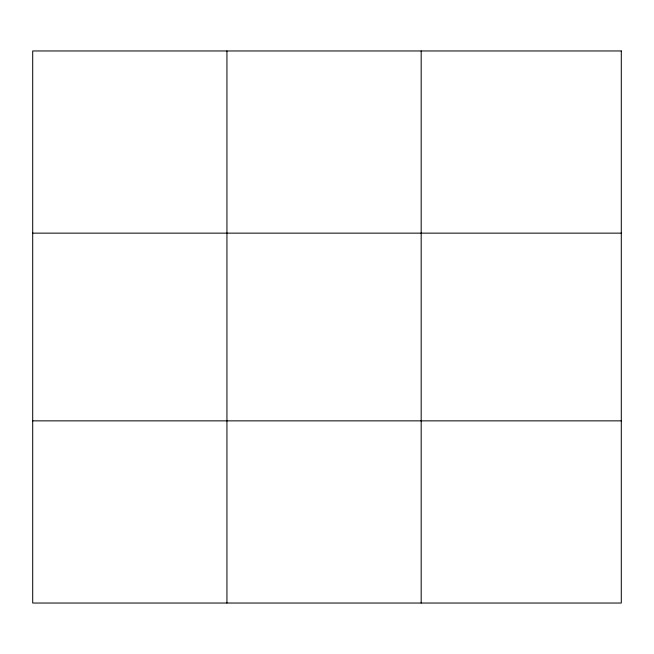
<?xml version="1.0" encoding="UTF-8"?>
<svg xmlns="http://www.w3.org/2000/svg" width="654" height="654" viewBox="0 0 654 654"><rect width="100%" height="100%" fill="white"/><g stroke="black" fill="none" stroke-linecap="round" stroke-linejoin="round"><path stroke-width="0.98" d="M226.938 50.963L226.938 603.037M421.176 50.963L421.176 603.037M32.7 233.143L621.3 233.143M32.7 420.857L621.3 420.857M621.3 50.963L621.3 603.037L32.7 603.037L32.7 50.963L621.3 50.963"/></g></svg>
